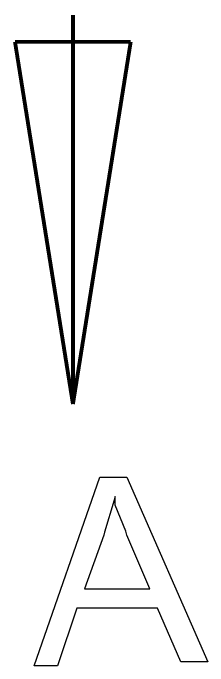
# Model space of a CAD drawing. Extents: x 219 to 1226, y 175 to 465.
# Drawn here: x 969.99 to 972.13, y 307.39 to 314.58 of the extents above; entities that cross this region are included whole.
import ezdxf

# ---------------------------------------------------------------- set-up
doc = ezdxf.new("R2010")
doc.units = 0
doc.header["$MEASUREMENT"] = 0
doc.layers.add('C00-00-00-BLACK', color=7, linetype='Continuous')

msp = doc.modelspace()

# ---------------------------------------------------------------- linework, layer by layer
at = {"layer": 'C00-00-00-BLACK', "const_width": 0.0423}
for points in [[(970.6454, 314.5562), (970.6454, 314.2602)], [(970.6454, 310.2742), (970.0084, 314.2602)], [(970.6454, 314.2602), (970.0084, 314.2602)], [(970.0084, 314.2602), (970.6454, 310.2742)], [(970.0084, 314.2602), (971.2804, 314.2602)], [(970.6454, 310.2742), (971.2804, 314.2602)], [(970.6454, 310.2742), (971.2804, 314.2602)], [(971.2804, 314.2602), (970.6454, 314.2602)], [(970.6454, 314.2602), (970.6454, 310.2742)], [(970.6454, 310.2742), (970.6454, 314.2602)]]:
    msp.add_lwpolyline(points, dxfattribs=at)
at = {"layer": 'C00-00-00-BLACK'}
for points in [[(970.2194, 307.3922), (970.9414, 309.4712), (971.2374, 309.4712), (972.1294, 307.4362), (971.8314, 307.4362), (971.5764, 308.0282), (970.6874, 308.0282), (970.4754, 307.3922), (970.2194, 307.3922)], [(970.7734, 308.2402), (971.4924, 308.2402), (971.2374, 308.8332), (971.2264, 308.8762), (971.1104, 309.1612), (971.1104, 309.2562), (971.0994, 309.2152), (970.9934, 308.8652), (970.9844, 308.8332), (970.7734, 308.2402)]]:
    msp.add_lwpolyline(points, close=True, dxfattribs=at)

doc.saveas('drawing.dxf')
